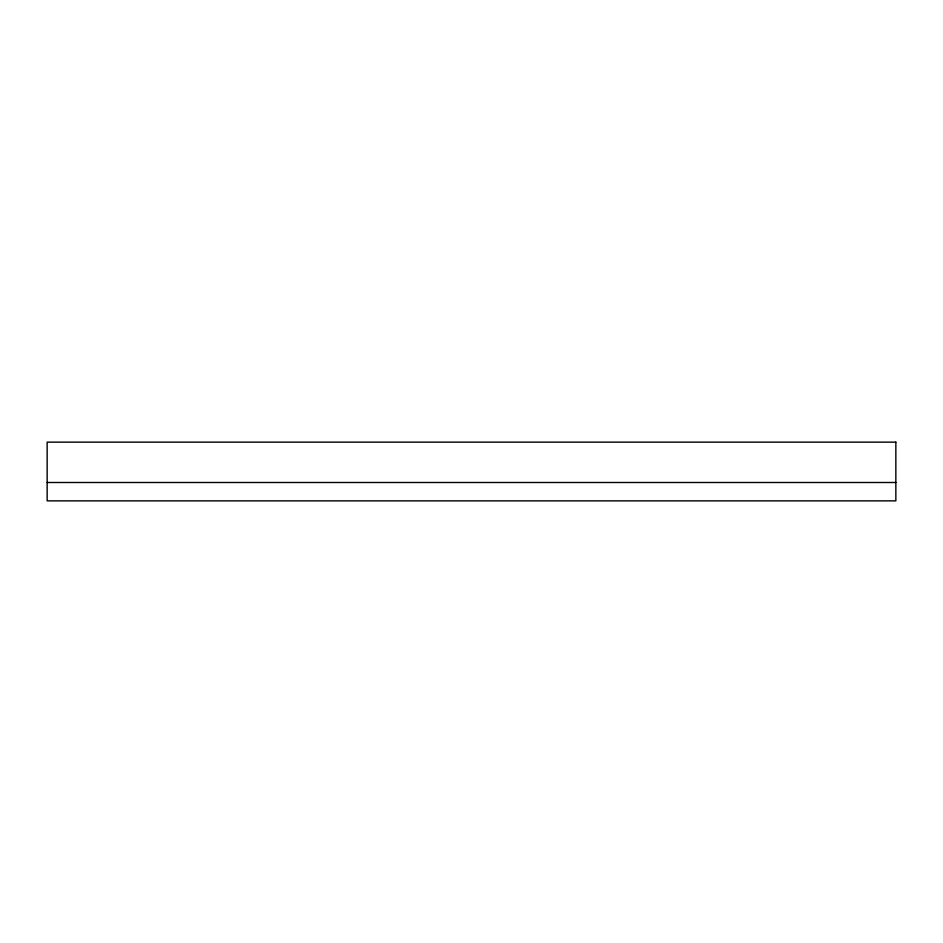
<?xml version="1.0" encoding="UTF-8"?>
<svg xmlns="http://www.w3.org/2000/svg" width="943" height="943" viewBox="0 0 943 943"><rect width="100%" height="100%" fill="white"/><g stroke="black" fill="none" stroke-linecap="round" stroke-linejoin="round"><path stroke-width="1.41" d="M47.15 482.498L895.85 482.498M895.85 442.137L47.15 442.137L47.15 500.863L895.85 500.863L895.85 442.137"/></g></svg>
